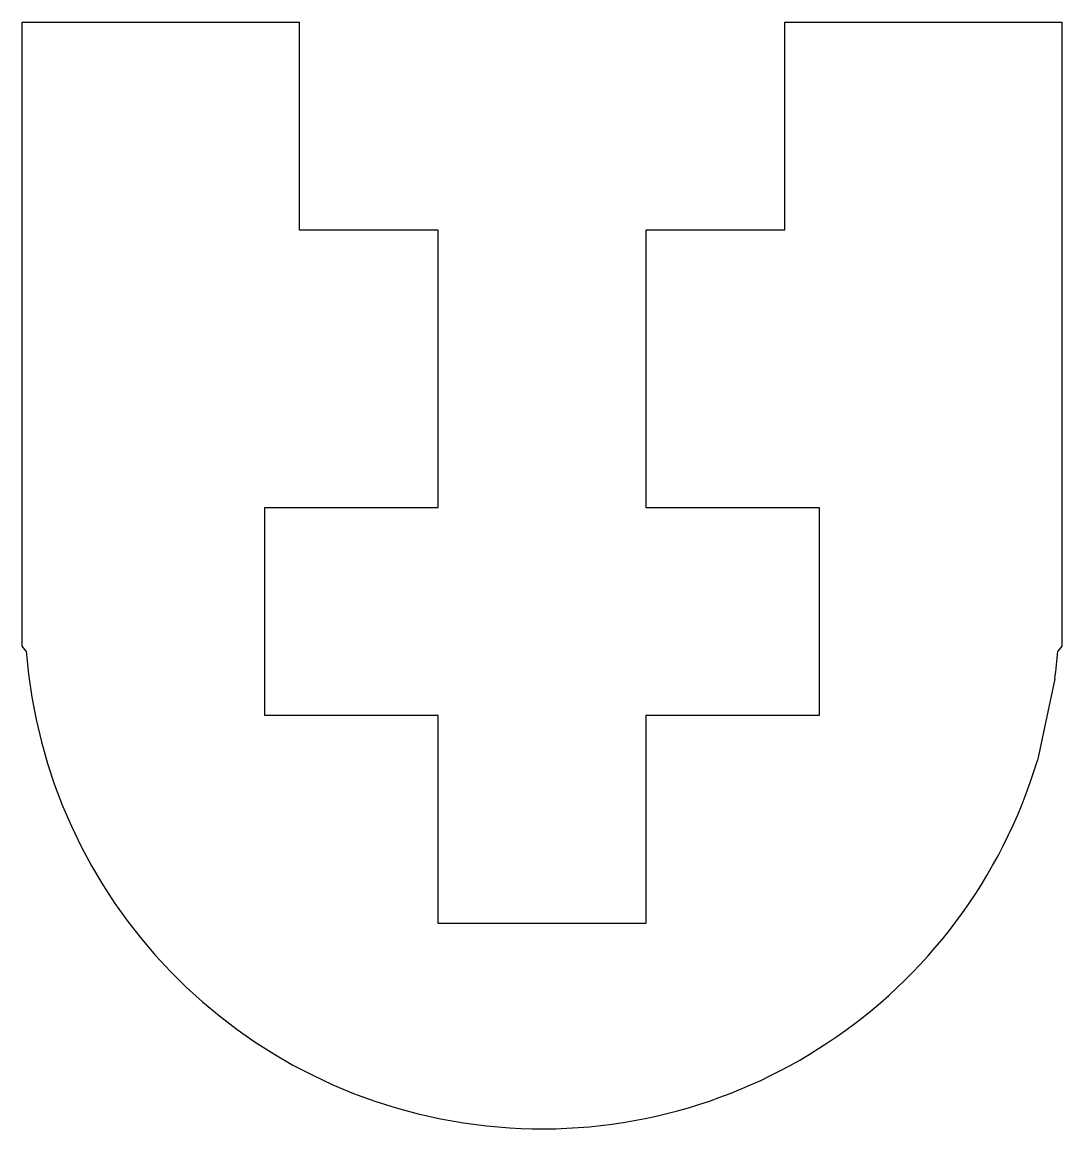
# Model space of a CAD drawing. Header units: centimetres. Extents: x -0.75 to 0.75, y -0.75 to 0.85.
import ezdxf

# ---------------------------------------------------------------- set-up
doc = ezdxf.new("R2010")
doc.units = ezdxf.units.CM

msp = doc.modelspace()

# ---------------------------------------------------------------- linework, layer by layer
at = {"color": 7, "linetype": 'Continuous', "lineweight": 25}
for p, q in [((-0.75, 0.85), (-0.35, 0.85)), ((-0.75, -0.05), (-0.75, 0.85)), ((-0.35, 0.55), (-0.35, 0.85)), ((0.35, 0.85), (0.35, 0.55)), ((0.35, 0.85), (0.75, 0.85)), ((0.75, 0.85), (0.75, -0.05)), ((-0.15, 0.55), (-0.35, 0.55)), ((-0.15, 0.15), (-0.15, 0.55)), ((0.15, 0.55), (0.15, 0.15)), ((0.35, 0.55), (0.15, 0.55)), ((-0.4, 0.15), (-0.15, 0.15)), ((-0.4, -0.15), (-0.4, 0.15)), ((0.15, 0.15), (0.4, 0.15)), ((0.4, 0.15), (0.4, -0.15)), ((-0.7441, -0.0571), (-0.75, -0.05)), ((0.75, -0.05), (0.7441, -0.0571)), ((0.7399, -0.0971), (0.7147, -0.2148)), ((-0.15, -0.15), (-0.4, -0.15)), ((-0.15, -0.45), (-0.15, -0.15)), ((0.15, -0.15), (0.15, -0.45)), ((0.4, -0.15), (0.15, -0.15)), ((0.15, -0.45), (-0.15, -0.45))]:
    msp.add_line(p, q, dxfattribs=at)
for start, end in [(184.3914, 343.2698), (352.5216, 355.6086)]:
    msp.add_arc((0, 0), 0.7462, start, end, dxfattribs=at)

doc.saveas('drawing.dxf')
